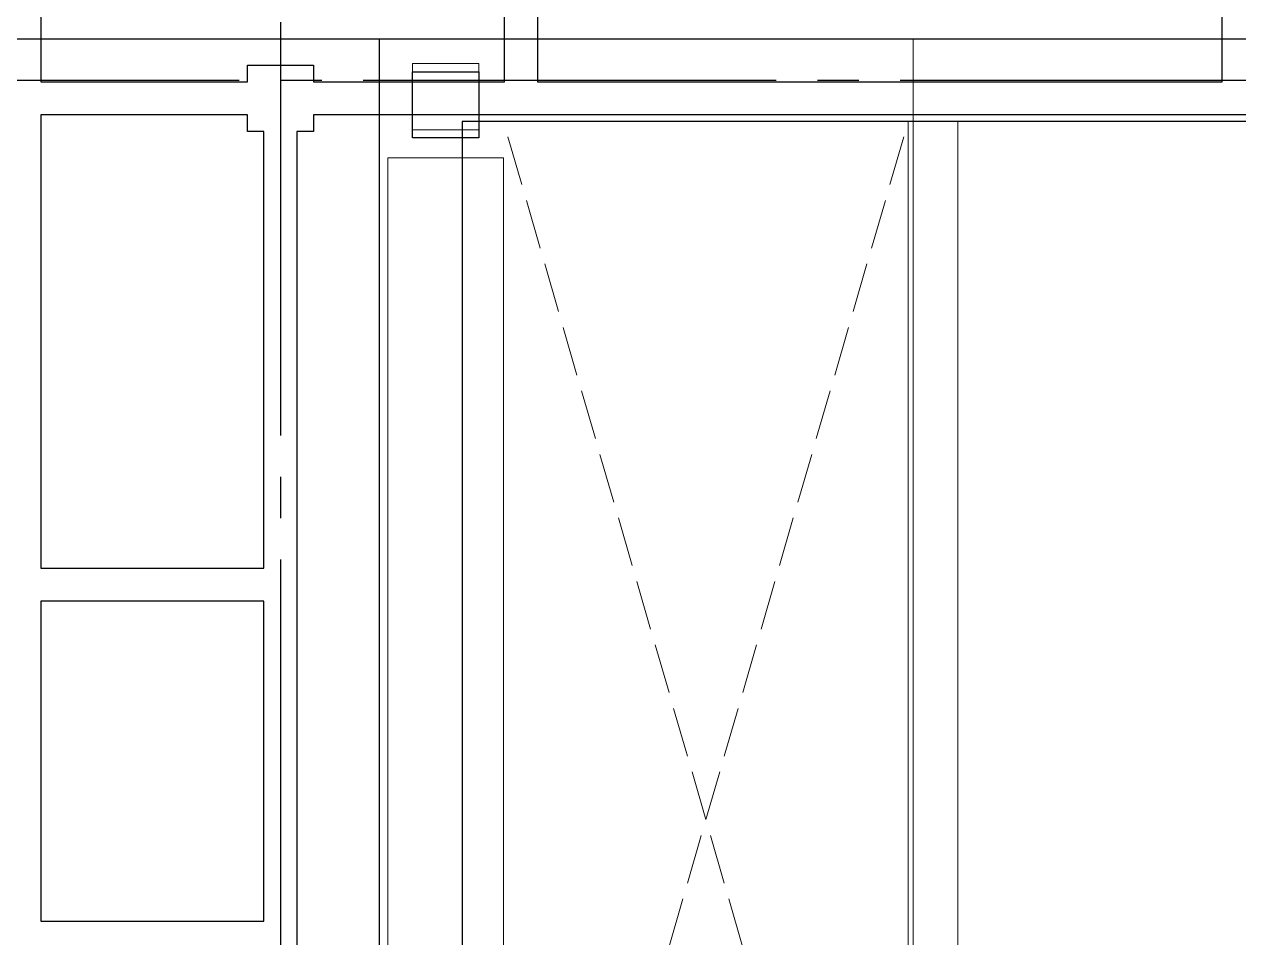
# Model space of a CAD drawing. Extents: x -960 to 27370, y -1283 to 11880.
# Drawn here: x 7525 to 8260, y 9406 to 9959 of the extents above; entities that cross this region are included whole.
import ezdxf
from ezdxf.enums import TextEntityAlignment as Align

# ---------------------------------------------------------------- set-up
doc = ezdxf.new("R2010")
doc.units = 0
doc.header["$LTSCALE"] = 100
doc.linetypes.add('X-S-FAB-L10$0$COL-CEN-LIN', pattern=[3.25, 2.5, -0.25, 0.25, -0.25])
doc.linetypes.add('X-S-FAB-L10$0$HIDDEN', pattern=[0.4, 0.3, -0.1])
for name, color, linetype in [('X-S-FAB-L10$0$0-DIM-TXT', 8, 'Continuous'), ('X-S-FAB-L10$0$A-OBJE-2D', 8, 'X-S-FAB-L10$0$HIDDEN'), ('X-S-FAB-L10$0$ASP_5', 8, 'Continuous'), ('X-S-FAB-L10$0$BLOCK', 8, 'Continuous'), ('X-S-FAB-L10$0$CCL', 8, 'X-S-FAB-L10$0$COL-CEN-LIN'), ('X-S-FAB-L10$0$COL-S', 8, 'Continuous'), ('X-S-FAB-L10$0$S-BEAM-SHOW', 8, 'Continuous'), ('X-S-FAB-L10$0$S-COL', 8, 'Continuous'), ('X-S-FAB-L10$0$S-SLAB-SHOW', 8, 'Continuous'), ('X-S-FAB-L10$0$Steel Frame-188K', 8, 'Continuous')]:
    doc.layers.add(name, color=color, linetype=linetype)
doc.styles.add('X-S-FAB-L10$0$CHINA', font='simplex.shx', dxfattribs={"width": 0.75, "bigfont": 'chineset.shx'})
doc.styles.add('X-S-FAB-L10$0$Standard', font='', dxfattribs={"width": 0.8})
doc.styles.add('X-S-FAB-L10$0$TG_NOTE_TEXT', font='simplex.shx', dxfattribs={"width": 0.75, "bigfont": 'chineset.shx'})
doc.styles.get('X-S-FAB-L10$0$Standard').set_extended_font_data('Microsoft JhengHei')

# ---------------------------------------------------------------- blocks, each defined once
blk = doc.blocks.new('X-S-FAB-L10$0$FAB2-L05')
at = {"layer": 'X-S-FAB-L10$0$CCL'}
for p, q in [((-18480, 11005), (-18480, 0)), ((-26880, 10645), (1210, 10645))]:
    blk.add_line(p, q, dxfattribs=at)
at = {"layer": 'X-S-FAB-L10$0$COL-S'}
blk.add_lwpolyline([(-18400, 10650), (-18360, 10650), (-18360, 10610), (-18400, 10610)], close=True, dxfattribs=at)
blk = doc.blocks.new('X-S-FAB-L10')
at = {"layer": 'X-S-FAB-L10$0$A-OBJE-2D', "lineweight": 0}
for p, q in [((7815, 9055), (8060, 9900)), ((8060, 9055), (7815, 9900))]:
    blk.add_line(p, q, dxfattribs=at)
at = {"layer": 'X-S-FAB-L10$0$ASP_5'}
for p, q in [((6810, 9950), (7740, 9950)), ((7740, 9950), (12720, 9950)), ((7740, 9051.56), (7740, 9950)), ((12670, 9900), (7790, 9900)), ((7790, 9900), (7790, 9051.56))]:
    blk.add_line(p, q, dxfattribs=at)
at = {"layer": 'X-S-FAB-L10$0$COL-S'}
for p, q in [((7760, 9930), (7800, 9930)), ((7760, 9890), (7760, 9930)), ((7800, 9930), (7800, 9890)), ((7800, 9890), (7760, 9890))]:
    blk.add_line(p, q, dxfattribs=at)
at = {"layer": 'X-S-FAB-L10$0$S-BEAM-SHOW', "lineweight": 0, "flags": 128}
for points in [[(8060, 9900), (8060, 9050)], [(8090, 9900), (8060, 9900)], [(8090, 9900), (8090, 9050)], [(7745, 9878), (7815, 9878)], [(7745, 9878), (7745, 9187)], [(7815, 9878), (7815, 9187)]]:
    blk.add_lwpolyline(points, dxfattribs=at)
at = {"layer": 'X-S-FAB-L10$0$S-COL', "lineweight": 0, "flags": 128}
blk.add_lwpolyline([(7760, 9895), (7800, 9895), (7800, 9935), (7760, 9935)], close=True, dxfattribs=at)
at = {"layer": 'X-S-FAB-L10$0$S-SLAB-SHOW', "lineweight": 0, "flags": 128}
blk.add_lwpolyline([(8063, 9055), (11917, 9055), (11917, 9950), (8063, 9950)], close=True, dxfattribs=at)
at = {"layer": 'X-S-FAB-L10$0$Steel Frame-188K'}
for points in [[(7815.632, 10281.564), (7534.989, 10281.564), (7534.989, 9924), (7660, 9924), (7660, 9934), (7700, 9934), (7700, 9924), (7815.632, 9924)], [(8250, 10281.564), (7835.632, 10281.564), (7835.632, 9924), (8250, 9924)], [(7670, 9894), (7660, 9894), (7660, 9904), (7534.989, 9904), (7534.989, 9629.627), (7670, 9629.627)], [(8510, 9894), (8500, 9894), (8500, 9904), (7700, 9904), (7700, 9894), (7690, 9894), (7690, 9170), (7700, 9170), (7700, 9160), (8500, 9160), (8500, 9170), (8510, 9170)], [(7670, 9609.627), (7534.989, 9609.627), (7534.989, 9416.09), (7670, 9416.09)]]:
    blk.add_lwpolyline(points, close=True, dxfattribs=at)
at = {"layer": 'X-S-FAB-L10$0$BLOCK'}
blk.add_blockref('X-S-FAB-L10$0$FAB2-L05', (26160, -720), dxfattribs=at)
at = {"style": 'X-S-FAB-L10$0$TG_NOTE_TEXT', "width": 0.5, "flags": 1}
for p in [(7463.301, 9020), (18268.251, 8649), (11197.77, 4800.167), (16485.801, 4800.167), (25420.27, 2635), (13360, 320.001, 0), (7463.301, -33.333)]:
    blk.add_attdef('WH', text='', height=20, dxfattribs=at).set_placement(p, align=Align.BOTTOM_LEFT)
at = {"width": 0.5}
for style, p in [('X-S-FAB-L10$0$TG_NOTE_TEXT', (7585, 9020)), ('X-S-FAB-L10$0$TG_NOTE_TEXT', (18389.95, 8649)), ('X-S-FAB-L10$0$TG_NOTE_TEXT', (11117.5, 4813.5)), ('X-S-FAB-L10$0$TG_NOTE_TEXT', (16607.5, 4813.5)), ('X-S-FAB-L10$0$TG_NOTE_TEXT', (25350, 2635)), ('X-S-FAB-L10$0$Standard', (13129.375, 325.001, 0)), ('X-S-FAB-L10$0$TG_NOTE_TEXT', (7585, -20))]:
    blk.add_attdef('DESC', text='', height=10, dxfattribs=dict(at, style=style)).set_placement(p, align=Align.BOTTOM_LEFT)
for tag, style, p in [('TYPE', 'X-S-FAB-L10$0$TG_NOTE_TEXT', (7619.286, 9020)), ('NO', 'X-S-FAB-L10$0$TG_NOTE_TEXT', (7650.095, 9020)), ('TYPE', 'X-S-FAB-L10$0$TG_NOTE_TEXT', (18424.236, 8649)), ('NO', 'X-S-FAB-L10$0$TG_NOTE_TEXT', (18455.045, 8649)), ('NO', 'X-S-FAB-L10$0$TG_NOTE_TEXT', (11088.595, 4813.5)), ('TYPE', 'X-S-FAB-L10$0$TG_NOTE_TEXT', (11151.786, 4813.5)), ('TYPE', 'X-S-FAB-L10$0$TG_NOTE_TEXT', (16641.786, 4813.5)), ('NO', 'X-S-FAB-L10$0$TG_NOTE_TEXT', (16672.595, 4813.5)), ('NO', 'X-S-FAB-L10$0$TG_NOTE_TEXT', (25313, 2635)), ('TYPE', 'X-S-FAB-L10$0$TG_NOTE_TEXT', (25350, 2635)), ('NO', 'X-S-FAB-L10$0$Standard', (13100, 320.001, 0)), ('TYPE', 'X-S-FAB-L10$0$Standard', (13129.375, 320.001, 0)), ('TYPE', 'X-S-FAB-L10$0$TG_NOTE_TEXT', (7619.286, -20)), ('NO', 'X-S-FAB-L10$0$TG_NOTE_TEXT', (7650.095, -20))]:
    blk.add_attdef(tag, text='', height=10, dxfattribs=dict(at, style=style)).set_placement(p, align=Align.BOTTOM_RIGHT)
for rotation, style, p in [(180, 'X-S-FAB-L10$0$Standard', (317.625, 7480)), (180, 'X-S-FAB-L10$0$Standard', (1217.625, 7480)), (90, 'X-S-FAB-L10$0$TG_NOTE_TEXT', (24310, 3647.5)), (270, 'X-S-FAB-L10$0$TG_NOTE_TEXT', (17080, 1605))]:
    blk.add_attdef('DESC', text='', height=10, rotation=rotation, dxfattribs=dict(at, style=style)).set_placement(p, align=Align.BOTTOM_LEFT)
for tag, rotation, style, p in [('TYPE', 180, 'X-S-FAB-L10$0$Standard', (317.625, 7480)), ('NO', 180, 'X-S-FAB-L10$0$Standard', (347, 7480)), ('TYPE', 180, 'X-S-FAB-L10$0$Standard', (1217.625, 7480)), ('NO', 180, 'X-S-FAB-L10$0$Standard', (1247, 7480)), ('TYPE', 90, 'X-S-FAB-L10$0$TG_NOTE_TEXT', (24310, 3647.5)), ('NO', 90, 'X-S-FAB-L10$0$TG_NOTE_TEXT', (24310, 3610.5)), ('TYPE', 270, 'X-S-FAB-L10$0$TG_NOTE_TEXT', (17080, 1605)), ('NO', 270, 'X-S-FAB-L10$0$TG_NOTE_TEXT', (17080, 1573))]:
    blk.add_attdef(tag, text='', height=10, rotation=rotation, dxfattribs=dict(at, style=style)).set_placement(p, align=Align.BOTTOM_RIGHT)
at = {"style": 'X-S-FAB-L10$0$TG_NOTE_TEXT', "width": 0.5, "flags": 1}
for rotation, p in [(180, (43, 7480)), (180, (943, 7480)), (90, (24310, 3717.77)), (270, (17080, 1711.699))]:
    blk.add_attdef('WH', text='', height=20, rotation=rotation, dxfattribs=at).set_placement(p, align=Align.BOTTOM_LEFT)
at = {"layer": 'X-S-FAB-L10$0$0-DIM-TXT', "style": 'X-S-FAB-L10$0$CHINA', "width": 0.75}
for p in [(667.414, 7855.1, -2689.4), (22627.353, 6728.814), (25644.722, 6728.814), (24778.787, 5569.051), (1118.252, 4980), (417.801, 4594.623), (23874.84, 4355), (22927.43, 4330.122), (23749.869, 3901.367), (417.801, 3765.236), (1118.252, 3730), (417.801, 3115.79), (536.882, 2227.832), (16908.994, 1782.652), (888.445, 880.466), (16977.43, 750), (18878.841, 750), (25641.221, 553.233), (21364.03, 526.894)]:
    blk.add_attdef('HIG', text='', height=80, dxfattribs=at).set_placement(p, align=Align.MIDDLE_LEFT)

msp = doc.modelspace()

# ---------------------------------------------------------------- block references
msp.add_blockref('X-S-FAB-L10', (0, 0))

doc.saveas('drawing.dxf')
